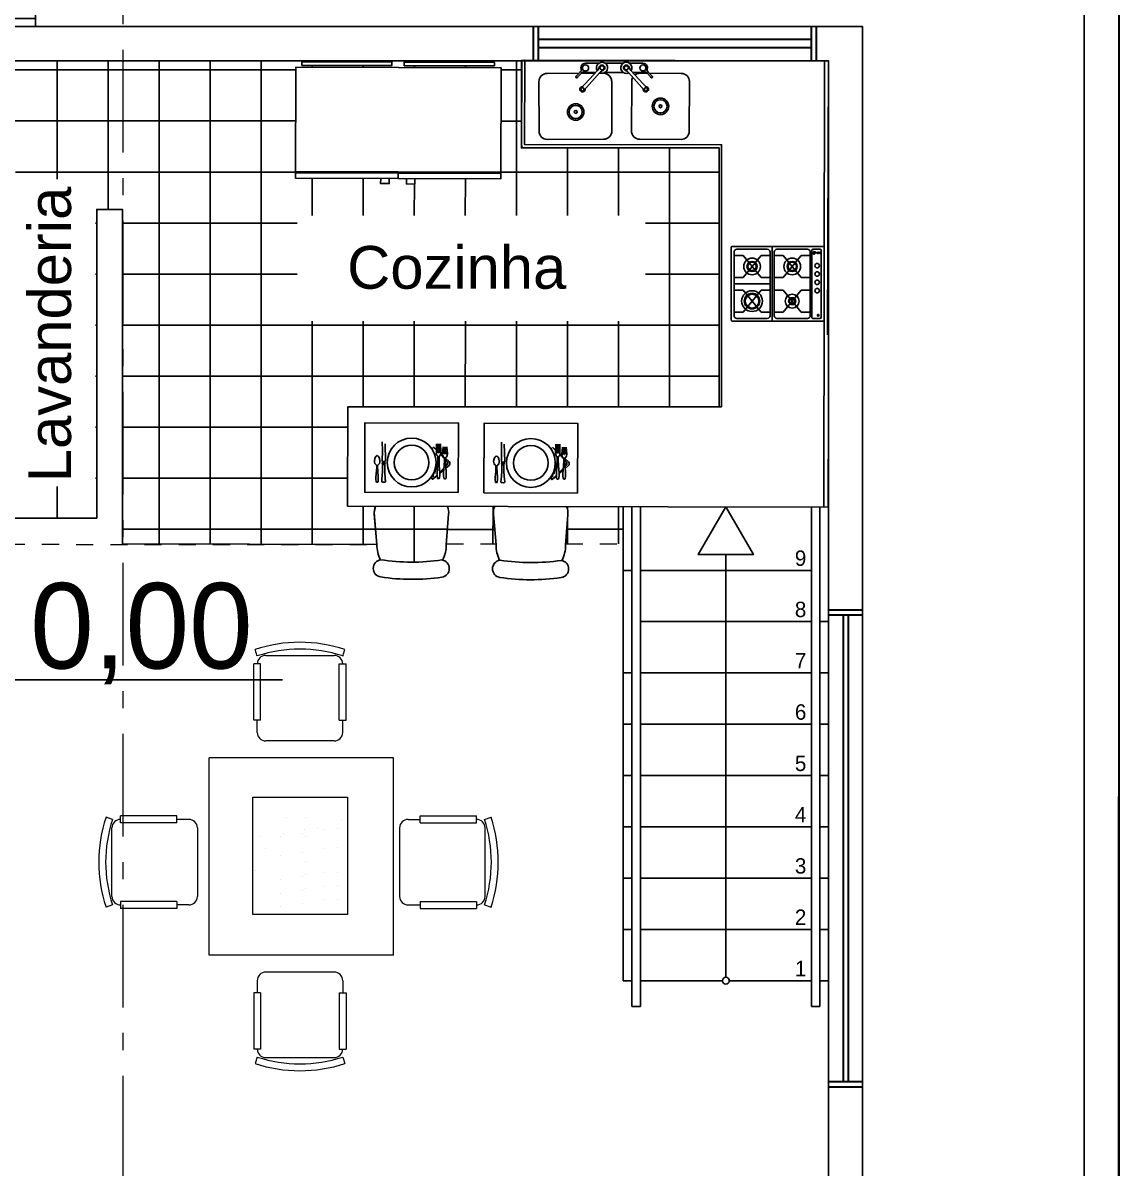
# Model space of a CAD drawing. Header units: millimetres. Extents: x 578 to 638.3, y 269.6 to 296.6.
# Drawn here: x 593.63 to 600.04, y 285.3 to 292 of the extents above; entities that cross this region are included whole.
import ezdxf

# ---------------------------------------------------------------- set-up
doc = ezdxf.new("R2010")
doc.units = ezdxf.units.MM
doc.linetypes.add('ACAD_ISO10W100', pattern=[18.5, 12, -3, 0.5, -3])
doc.linetypes.add('Masc$0$T05', pattern=[3, 2, -1])
for name, color, linetype, lineweight in [('Corte', 7, 'ACAD_ISO10W100', 15), ('Janelas', 10, 'Continuous', 30), ('MÓVEIS', 7, 'Continuous', 13)]:
    doc.layers.add(name, color=color, linetype=linetype, lineweight=lineweight)
doc.layers.add('Cotas', color=2, linetype='Continuous')
doc.layers.add('k_lavelli', color=175, linetype='Continuous')
doc.styles.add('HELVECONDENSE', font='arial.ttf')
pattern_1 = [(0, (-330378.56463, -7393310.4047), (0, 0.29845), []), (90, (-330378.56463, -7393310.4047), (-0.29845, 2e-17), [])]

# ---------------------------------------------------------------- blocks, each defined once
blk = doc.blocks.new('cooktop')
at = {"lineweight": -2}
for p, q in [((330975.7197, 7393601.3218), (330975.7197, 7393600.7905)), ((330976.1515, 7393601.3275), (330975.7254, 7393601.3275)), ((330975.7724, 7393601.2586), (330975.7724, 7393601.3113)), ((330975.902, 7393601.2586), (330975.902, 7393601.3113)), ((330975.9384, 7393601.1007), (330975.9384, 7393601.3113)), ((330975.9749, 7393601.2586), (330975.9749, 7393601.3113)), ((330976.1045, 7393601.2586), (330976.1045, 7393601.3113)), ((330976.1571, 7393600.7905), (330976.1571, 7393601.3218)), ((330975.902, 7393601.1533), (330975.7724, 7393601.2586)), ((330975.902, 7393601.2586), (330975.7724, 7393601.1533)), ((330976.1045, 7393601.2586), (330975.9749, 7393601.1533)), ((330976.1045, 7393601.1533), (330975.9749, 7393601.2586)), ((330975.7724, 7393601.1533), (330975.7724, 7393601.1007)), ((330975.902, 7393601.1533), (330975.902, 7393601.1007)), ((330975.9749, 7393601.1533), (330975.9749, 7393601.1007)), ((330976.1045, 7393601.1533), (330976.1045, 7393601.1007)), ((330976.1571, 7393601.0885), (330975.7197, 7393601.0885)), ((330975.7724, 7393601.0237), (330975.7724, 7393601.0764)), ((330975.902, 7393601.0237), (330975.902, 7393601.0764)), ((330975.9749, 7393601.0237), (330975.9749, 7393601.0764)), ((330976.1045, 7393601.0237), (330976.1045, 7393601.0764)), ((330975.902, 7393601.0237), (330975.7724, 7393600.9184)), ((330975.902, 7393600.9184), (330975.7724, 7393601.0237)), ((330976.1045, 7393600.9184), (330975.9749, 7393601.0237)), ((330976.1045, 7393601.0237), (330975.9749, 7393600.9184)), ((330975.7724, 7393600.9184), (330975.7724, 7393600.8658)), ((330975.902, 7393600.9184), (330975.902, 7393600.8658)), ((330975.9749, 7393600.9184), (330975.9749, 7393600.8658)), ((330976.1045, 7393600.9184), (330976.1045, 7393600.8658)), ((330975.7359, 7393600.8485), (330975.7359, 7393600.8091)), ((330975.744, 7393600.8566), (330976.1328, 7393600.8566)), ((330976.1103, 7393600.8491), (330976.1291, 7393600.8434)), ((330976.1103, 7393600.8462), (330976.1291, 7393600.8404)), ((330976.1103, 7393600.8424), (330976.1291, 7393600.8366)), ((330976.1136, 7393600.8276), (330976.1247, 7393600.8227)), ((330976.1198, 7393600.8512), (330976.1198, 7393600.8046)), ((330976.1409, 7393600.8091), (330976.1409, 7393600.8485)), ((330975.7254, 7393600.7848), (330976.1515, 7393600.7848)), ((330975.744, 7393600.801), (330976.1328, 7393600.801)), ((330976.1136, 7393600.8243), (330976.1247, 7393600.8194)), ((330976.1136, 7393600.8204), (330976.1247, 7393600.8155)), ((330976.1136, 7393600.8161), (330976.1247, 7393600.8112)), ((330976.1136, 7393600.8115), (330976.1247, 7393600.8066))]:
    blk.add_line(p, q, dxfattribs=at)
for points in [[(330976.1247, 7393601.3113, -0.414214), (330976.1409, 7393601.2951), (330976.1409, 7393601.1169, -0.414214), (330976.1247, 7393601.1007), (330975.7521, 7393601.1007, -0.414214), (330975.7359, 7393601.1169), (330975.7359, 7393601.2951, -0.414214), (330975.7521, 7393601.3113)], [(330976.1247, 7393601.0764, -0.414214), (330976.1409, 7393601.0602), (330976.1409, 7393600.882, -0.414214), (330976.1247, 7393600.8658), (330975.7521, 7393600.8658, -0.414214), (330975.7359, 7393600.882), (330975.7359, 7393601.0602, -0.414214), (330975.7521, 7393601.0764)]]:
    blk.add_lwpolyline(points, format="xyb", close=True, dxfattribs=at)
for centre, radius in [((330975.8375, 7393601.206), 0.0608), ((330975.8375, 7393601.206), 0.0454), ((330975.8375, 7393601.206), 0.0405), ((330976.04, 7393601.206), 0.0486), ((330976.04, 7393601.206), 0.0297), ((330976.04, 7393601.206), 0.0243), ((330975.8372, 7393600.9711), 0.0405), ((330975.8372, 7393600.9711), 0.0208), ((330975.8372, 7393600.9711), 0.0162), ((330976.04, 7393600.9711), 0.0486), ((330976.04, 7393600.9711), 0.0297), ((330976.04, 7393600.9711), 0.0243), ((330975.8986, 7393600.8252), 0.013), ((330975.9472, 7393600.8252), 0.013), ((330975.9958, 7393600.8252), 0.013), ((330976.0444, 7393600.8252), 0.013), ((330975.7546, 7393600.819), 0.00491)]:
    blk.add_circle(centre, radius, dxfattribs=at)
for centre, radius, start, end in [((330975.7254, 7393601.3218), 0.00567, 90, 180), ((330976.1515, 7393601.3218), 0.00567, 0, 90), ((330975.744, 7393600.8485), 0.0081, 90, 180), ((330976.1328, 7393600.8485), 0.0081, 0, 90), ((330975.7254, 7393600.7905), 0.00567, 180, 270), ((330975.744, 7393600.8091), 0.0081, 180, 270), ((330976.1328, 7393600.8091), 0.0081, 270, 0), ((330976.1515, 7393600.7905), 0.00567, 270, 0)]:
    blk.add_arc(centre, radius, start, end, dxfattribs=at)

msp = doc.modelspace()

# ---------------------------------------------------------------- hatches: boundary and pattern name
h = msp.add_hatch()
h.set_pattern_fill('_USER', color=256, scale=0.094, pattern_type=0)
h.set_pattern_definition([(0, (-330378.56463, -7393310.40471), (0, 0.094), [])])
h.paths.add_polyline_path([(593.7047, 294.7781), (589.5403, 294.7781), (589.5419, 291.9781), (590.3411, 291.9781), (592.6624, 291.9781), (593.7047, 291.9781)])
edge = h.paths.add_edge_path(flags=16)
edge.add_line((592.0386, 293.0164), (592.0144, 293.0124))
edge.add_line((592.0144, 293.0124), (592.0144, 293.2027))
edge.add_line((592.0144, 293.2027), (591.9902, 293.2027))
edge.add_line((591.9902, 293.2027), (591.9902, 293.0507))
edge.add_arc((591.9403, 293.0507), 0.0499, 279.40693, 360, ccw=False)
edge.add_line((591.9485, 293.0015), (591.6448, 292.9685))
edge.add_line((591.6448, 292.9685), (591.6448, 292.6982))
edge.add_line((591.6448, 292.6982), (591.3787, 292.6982))
edge.add_line((591.3787, 292.6982), (591.3445, 292.3939))
edge.add_arc((591.2948, 292.3993), 0.0499, 270, 353.80541, ccw=False)
edge.add_line((591.2948, 292.3494), (591.296, 292.3492))
edge.add_line((591.296, 292.3492), (591.144, 292.3492))
edge.add_line((591.144, 292.3492), (591.144, 292.325))
edge.add_line((591.144, 292.325), (591.3331, 292.325))
edge.add_line((591.3331, 292.325), (591.3291, 292.3008))
edge.add_line((591.3291, 292.3008), (590.9093, 292.3008))
edge.add_line((590.9093, 292.3008), (590.9053, 292.325))
edge.add_line((590.9053, 292.325), (591.0956, 292.325))
edge.add_line((591.0956, 292.325), (591.0956, 292.3492))
edge.add_line((591.0956, 292.3492), (590.9437, 292.3492))
edge.add_arc((590.9437, 292.3991), 0.0499, 189.40695, 270, ccw=False)
edge.add_line((590.8944, 292.3909), (590.861, 292.6982))
edge.add_line((590.861, 292.6982), (590.5948, 292.6982))
edge.add_line((590.5948, 292.6982), (590.5948, 292.9677))
edge.add_line((590.5948, 292.9677), (590.2894, 293.0009))
edge.add_arc((590.292, 293.0507), 0.0499, 180, 267.01775, ccw=False)
edge.add_line((590.2421, 293.0507), (590.2421, 293.2027))
edge.add_line((590.2421, 293.2027), (590.2179, 293.2027))
edge.add_line((590.2179, 293.2027), (590.2179, 293.0124))
edge.add_line((590.2179, 293.0124), (590.1937, 293.0164))
edge.add_line((590.1937, 293.0164), (590.1937, 293.4362))
edge.add_line((590.1937, 293.4362), (590.2179, 293.4402))
edge.add_line((590.2179, 293.4402), (590.2179, 293.2511))
edge.add_line((590.2179, 293.2511), (590.2421, 293.2511))
edge.add_line((590.2421, 293.2511), (590.2423, 293.4019))
edge.add_arc((590.2922, 293.4019), 0.0499, 96.19459, 180, ccw=False)
edge.add_line((590.2868, 293.4516), (590.2838, 293.4524))
edge.add_line((590.2838, 293.4524), (590.5948, 293.4861))
edge.add_line((590.5948, 293.4861), (590.5948, 293.7482))
edge.add_line((590.5948, 293.7482), (590.861, 293.7482))
edge.add_line((590.861, 293.7482), (590.8938, 294.05))
edge.add_arc((590.9437, 294.0474), 0.0499, 90, 177.01777, ccw=False)
edge.add_line((590.9437, 294.0973), (591.0956, 294.0973))
edge.add_line((591.0956, 294.0973), (591.0956, 294.1215))
edge.add_line((591.0956, 294.1215), (590.9053, 294.1215))
edge.add_line((590.9053, 294.1215), (590.9093, 294.1457))
edge.add_line((590.9093, 294.1457), (591.3291, 294.1457))
edge.add_line((591.3291, 294.1457), (591.3331, 294.1215))
edge.add_line((591.3331, 294.1215), (591.144, 294.1215))
edge.add_line((591.144, 294.1215), (591.144, 294.0973))
edge.add_line((591.144, 294.0973), (591.2948, 294.0971))
edge.add_arc((591.2948, 294.0472), 0.0499, 6.19459, 90, ccw=False)
edge.add_line((591.3445, 294.0526), (591.3453, 294.0556))
edge.add_line((591.3453, 294.0556), (591.3787, 293.7482))
edge.add_line((591.3787, 293.7482), (591.6448, 293.7482))
edge.add_line((591.6448, 293.7482), (591.6448, 293.4853))
edge.add_line((591.6448, 293.4853), (591.9455, 293.4516))
edge.add_arc((591.9401, 293.4019), 0.0499, 0, 83.80541, ccw=False)
edge.add_line((591.99, 293.4019), (591.9902, 293.4031))
edge.add_line((591.9902, 293.4031), (591.9902, 293.2511))
edge.add_line((591.9902, 293.2511), (592.0144, 293.2511))
edge.add_line((592.0144, 293.2511), (592.0144, 293.4402))
edge.add_line((592.0144, 293.4402), (592.0386, 293.4362))
edge.add_line((592.0386, 293.4362), (592.0386, 293.0164))
h = msp.add_hatch()
h.set_pattern_fill('NET', color=256, scale=0.094)
h.set_pattern_definition(pattern_1)
edge = h.paths.add_edge_path()
edge.add_line((595.5314, 289.7555), (597.7024, 289.7555))
edge.add_line((597.7024, 289.7555), (597.7024, 291.2688))
edge.add_line((597.7024, 291.2688), (596.5635, 291.2704))
edge.add_arc((596.5598, 291.2834), 0.0135, 179.80501, 285.85922, ccw=False)
edge.add_line((596.5463, 291.2834), (596.548, 291.7781))
edge.add_line((596.548, 291.7781), (592.8624, 291.7781))
edge.add_line((592.8624, 291.7781), (592.8624, 291.684))
edge.add_arc((592.8624, 290.9334), 0.7506, 2.33828, 90, ccw=False)
edge.add_line((593.6124, 290.964), (593.6124, 290.934))
edge.add_line((593.6124, 290.934), (592.8624, 290.934))
edge.add_line((592.8624, 290.934), (592.8624, 290.909))
edge.add_line((592.8624, 290.909), (592.8624, 290.8399))
edge.add_line((592.8624, 290.8399), (592.8624, 289.1037))
edge.add_line((592.8624, 289.1037), (594.0624, 289.1037))
edge.add_line((594.0624, 289.1037), (594.0624, 290.909))
edge.add_line((594.0624, 290.909), (594.2124, 290.909))
edge.add_line((594.2124, 290.909), (594.2124, 289.1037))
edge.add_line((594.2124, 289.1037), (594.2124, 288.9502))
edge.add_line((594.2124, 288.9502), (595.7007, 288.949))
edge.add_line((595.7007, 288.949), (595.7007, 288.9497))
edge.add_arc((595.9038, 288.949), 0.2032, 179.80835, 205.85234)
edge.add_arc((595.9061, 290.0654), 1.2192, 261.26535, 278.49816)
edge.add_arc((595.9038, 288.949), 0.2032, 333.91117, 361.34194)
edge.add_line((596.107, 288.9537), (596.1074, 288.9537))
edge.add_line((596.1074, 288.9537), (596.1207, 289.1291))
edge.add_arc((596.0193, 289.1353), 0.1016, 356.52266, 380.9926)
edge.add_line((596.1142, 289.1717), (595.5294, 289.1727))
edge.add_line((595.5294, 289.1727), (595.5314, 289.7555))
h.paths.add_polyline_path([(595.2254, 291.0916), (595.2276, 291.7416), (595.8276, 291.7396), (596.4276, 291.7376), (596.4254, 291.0876), (595.9233, 291.0892), (595.9232, 291.0577), (595.8732, 291.0579), (595.8733, 291.0894), (595.8254, 291.0896), (595.773, 291.0898), (595.7729, 291.0598), (595.7229, 291.0599), (595.723, 291.0899)], flags=16)
h.paths.add_polyline_path([(593.4962, 289.1313), (592.8962, 289.1313), (592.8962, 289.7313), (593.4962, 289.7313)], flags=16)
edge = h.paths.add_edge_path(flags=0)
edge.add_arc((593.419, 289.4611), 0.015, 0, 360)
edge = h.paths.add_edge_path(flags=0)
edge.add_arc((593.419, 289.4084), 0.015, 0, 360)
edge = h.paths.add_edge_path(flags=0)
edge.add_arc((593.419, 289.3489), 0.015, 0, 360)
edge = h.paths.add_edge_path(flags=0)
edge.add_arc((593.4157, 289.2288), 0.035, 0, 360)
edge = h.paths.add_edge_path(flags=0)
edge.add_arc((593.4157, 289.2288), 0.0191, 0, 360)
h.paths.add_polyline_path([(593.3262, 289.1613), (592.9262, 289.1613), (592.9262, 289.7013), (593.3262, 289.7013)], flags=0)
edge = h.paths.add_edge_path(flags=16)
edge.add_line((593.2771, 289.8041), (592.8821, 289.8041))
edge.add_arc((592.8821, 289.8141), 0.01, 180, 270, ccw=False)
edge.add_line((592.8721, 289.8141), (592.8721, 290.3241))
edge.add_arc((592.8821, 290.3241), 0.01, 90, 180, ccw=False)
edge.add_line((592.8821, 290.3341), (593.2771, 290.3341))
edge.add_arc((593.2771, 290.2841), 0.05, 0, 90, ccw=False)
edge.add_line((593.3271, 290.2841), (593.3271, 289.8541))
edge.add_arc((593.2771, 289.8541), 0.05, 270, 360, ccw=False)
edge = h.paths.add_edge_path(flags=0)
edge.add_line((593.256, 289.8392), (593.1002, 289.8452))
edge.add_arc((593.1012, 289.8702), 0.025, 267.7757, 350.82574)
edge.add_arc((591.8698, 290.0691), 1.2724, 350.82574, 369.17426)
edge.add_arc((593.1012, 290.2679), 0.025, 9.17426, 92.2243)
edge.add_line((593.1002, 290.2929), (593.256, 290.299))
edge.add_arc((593.2571, 290.269), 0.03, 0, 92.2243, ccw=False)
edge.add_line((593.2871, 290.269), (593.2871, 290.2289))
edge.add_line((593.2871, 290.2289), (593.2871, 290.0691))
edge.add_line((593.2871, 290.0691), (593.2871, 289.8691))
edge.add_arc((593.2571, 289.8691), 0.03, 267.7757, 360, ccw=False)
h.paths.add_polyline_path([(593.3825, 290.3721), (592.8825, 290.3721), (592.8825, 290.8721), (593.3825, 290.8721)], flags=16)
h.paths.add_polyline_path([(593.3625, 290.3921), (592.9925, 290.3921), (592.9925, 290.8521), (593.3625, 290.8521)], flags=0)
edge = h.paths.add_edge_path(flags=0)
edge.add_arc((593.0021, 290.0691), 0.05, 0, 360)
h.paths.add_polyline_path([(592.9737, 289.4863), (592.9737, 289.3763), (592.9437, 289.3763), (592.9437, 289.4863)], flags=0)
edge = h.paths.add_edge_path(flags=0)
edge.add_arc((593.0021, 290.0691), 0.025, 0, 360)
h.paths.add_polyline_path([(595.2611, 291.7518), (595.2612, 291.7729), (595.7883, 291.7711), (595.7882, 291.7501)], flags=16)
h.paths.add_polyline_path([(595.8611, 291.7498), (595.8612, 291.7709), (596.3883, 291.7691), (596.3882, 291.7481)], flags=16)
edge = h.paths.add_edge_path(flags=0)
edge.add_arc((592.9334, 290.8026), 0.0235, 0, 360)
h.paths.add_polyline_path([(595.2355, 290.255), (597.2721, 290.255), (597.2721, 290.8733), (595.2355, 290.8733)], flags=16)
h.paths.add_polyline_path([(594.0546, 289.2879), (594.0546, 291.0856), (593.4364, 291.0856), (593.4364, 289.2879)], flags=16)
h = msp.add_hatch()
h.set_pattern_fill('NET', color=256, scale=0.094)
h.set_pattern_definition([(0, (-330383.77483, -7393310.4061), (0, 0.29845), []), (90, (-330383.77483, -7393310.4061), (-0.29845, 2e-17), [])])
h.paths.add_polyline_path([(596.3829, 289.1238), (596.3836, 289.1465), (596.3892, 289.1698), (596.1145, 289.1706), (596.12, 289.1474), (596.1205, 289.1247), (596.1074, 288.9523), (596.3975, 288.9523)])
h = msp.add_hatch()
h.set_pattern_fill('NET', color=256, scale=0.094)
h.set_pattern_definition(pattern_1)
h.paths.add_polyline_path([(597.1419, 289.1699), (596.812, 289.1705), (596.8126, 289.1665, -0.107257), (596.8179, 289.1238), (596.805, 288.9537), (597.1419, 288.9537)])

# ---------------------------------------------------------------- linework, layer by layer
for p, q in [((600.0419, 279.9781), (600.0419, 294.9781)), ((593.7047, 291.9781), (593.7047, 294.7781)), ((598.5419, 291.9781), (592.6624, 291.9781)), ((598.5419, 284.9781), (598.5419, 291.9781)), ((598.3419, 291.7781), (592.8624, 291.7781)), ((596.5654, 291.7781), (598.3191, 291.7783)), ((598.3419, 285.1781), (598.3419, 291.7781)), ((594.0624, 289.1037), (594.0624, 290.909)), ((594.2124, 290.909), (594.0624, 290.909)), ((594.2124, 290.909), (594.2124, 289.1037)), ((598.3419, 289.4496), (598.3419, 290.5982)), ((595.5314, 289.7555), (597.717, 289.7555)), ((597.1419, 286.3982), (597.1419, 289.1699)), ((597.1919, 286.2482), (597.1919, 289.1699)), ((597.2419, 286.2482), (597.2419, 289.1698)), ((598.2419, 286.2482), (598.2419, 289.168)), ((598.2919, 286.2482), (598.2919, 289.168)), ((598.3419, 286.3982), (598.3419, 289.1679)), ((598.3419, 289.1679), (598.3419, 288.5679)), ((594.0624, 289.1037), (592.8624, 289.1037)), ((594.2124, 289.1037), (594.2124, 288.9537)), ((595.6855, 289.1276), (595.7007, 288.9497)), ((596.1205, 289.1261), (596.107, 288.9483)), ((596.3829, 289.1252), (596.3981, 288.9473)), ((596.8179, 289.1238), (596.8044, 288.946)), ((598.3414, 288.9537), (598.3419, 288.9537)), ((597.7419, 286.4183), (597.7419, 288.8902)), ((597.1919, 288.7982), (597.1419, 288.7982)), ((598.2419, 288.7982), (597.2419, 288.7982)), ((598.5419, 288.5379), (598.5419, 285.8081)), ((598.2419, 288.4982), (597.2419, 288.4982)), ((598.3419, 288.4982), (598.2919, 288.4982)), ((597.1919, 288.1982), (597.1419, 288.1982)), ((598.2419, 288.1982), (597.2419, 288.1982)), ((598.3419, 288.1982), (598.2919, 288.1982)), ((592.6623, 288.1589), (595.1489, 288.1575)), ((597.1919, 287.8982), (597.1419, 287.8982)), ((598.2419, 287.8982), (597.2419, 287.8982)), ((598.3419, 287.8982), (598.2919, 287.8982)), ((597.1919, 287.5982), (597.1419, 287.5982)), ((598.2419, 287.5982), (597.2419, 287.5982)), ((598.3419, 287.5982), (598.2919, 287.5982)), ((597.1919, 287.2982), (597.1419, 287.2982)), ((598.2419, 287.2982), (597.2419, 287.2982)), ((598.3419, 287.2982), (598.2919, 287.2982)), ((597.1919, 286.9982), (597.1419, 286.9982)), ((598.2419, 286.9982), (597.2419, 286.9982)), ((598.3419, 286.9982), (598.2919, 286.9982)), ((597.1919, 286.6982), (597.1419, 286.6982)), ((598.2419, 286.6982), (597.2419, 286.6982)), ((598.3419, 286.6982), (598.2919, 286.6982)), ((597.1919, 286.3982), (597.1419, 286.3982)), ((597.7217, 286.3982), (597.2419, 286.3982)), ((598.2419, 286.3982), (597.762, 286.3982)), ((598.3419, 286.3982), (598.2919, 286.3982)), ((597.2419, 286.2482), (597.1919, 286.2482)), ((598.2919, 286.2482), (598.2419, 286.2482)), ((598.3419, 285.1781), (598.3419, 285.7781))]:
    msp.add_line(p, q)
at = {"color": 0}
for p, q in [((595.2255, 291.1316), (595.8255, 291.1296)), ((595.2255, 291.1233), (595.8255, 291.1213)), ((595.8255, 291.1296), (596.4255, 291.1276)), ((595.8255, 291.1213), (596.4255, 291.1193))]:
    msp.add_line(p, q, dxfattribs=at)
at = {"color": 0, "linetype": 'ByBlock'}
for p, q in [((595.7328, 289.4992), (595.7314, 289.55)), ((595.7488, 289.5388), (595.7516, 289.4388)), ((596.0487, 289.4886), (596.0504, 289.5378)), ((596.052, 289.5378), (596.0534, 289.4886)), ((596.055, 289.4886), (596.0568, 289.5378)), ((596.0584, 289.5378), (596.0598, 289.487)), ((596.0647, 289.5377), (596.063, 289.4869)), ((596.0677, 289.4885), (596.0663, 289.5377)), ((596.0711, 289.5377), (596.0693, 289.4885)), ((596.0741, 289.4885), (596.0727, 289.5377)), ((596.4302, 289.4968), (596.4288, 289.5476)), ((595.7326, 289.4388), (595.7328, 289.4992)), ((596.0233, 289.5073), (596.0234, 289.5172)), ((596.0313, 289.5204), (596.0492, 289.5039)), ((596.0329, 289.5172), (596.0491, 289.5003)), ((596.04, 289.4725), (596.0407, 289.4823)), ((596.0502, 289.4759), (596.0487, 289.4886)), ((596.0518, 289.4711), (596.0502, 289.4759)), ((596.0565, 289.4663), (596.0518, 289.4711)), ((596.0531, 289.5003), (596.0554, 289.4982)), ((596.0532, 289.4959), (596.0552, 289.4939)), ((596.0534, 289.4886), (596.055, 289.4886)), ((596.0596, 289.4943), (596.0631, 289.4911)), ((596.0597, 289.4891), (596.0624, 289.4864)), ((596.0598, 289.487), (596.0614, 289.4854)), ((596.063, 289.4869), (596.0614, 289.4854)), ((596.0661, 289.4663), (596.0708, 289.471)), ((596.0693, 289.4885), (596.0677, 289.4885)), ((596.0708, 289.471), (596.0724, 289.4758)), ((596.0724, 289.4758), (596.0741, 289.4885)), ((596.0725, 289.4758), (596.0962, 289.451)), ((596.0732, 289.4817), (596.0865, 289.4695)), ((596.0852, 289.4805), (596.0885, 289.5202)), ((596.0867, 289.4678), (596.0852, 289.4805)), ((596.0901, 289.5202), (596.0915, 289.4805)), ((596.0915, 289.4805), (596.0931, 289.4805)), ((596.0931, 289.4805), (596.0948, 289.5202)), ((596.0964, 289.5202), (596.0979, 289.4789)), ((596.0979, 289.4789), (596.0994, 289.4773)), ((596.101, 289.4789), (596.0994, 289.4773)), ((596.1028, 289.5201), (596.101, 289.4789)), ((596.1058, 289.4804), (596.1043, 289.5201)), ((596.1074, 289.4804), (596.1058, 289.4804)), ((596.1091, 289.5201), (596.1074, 289.4804)), ((596.1137, 289.4804), (596.1107, 289.5201)), ((596.1121, 289.4677), (596.1137, 289.4804)), ((596.43, 289.4365), (596.4302, 289.4968)), ((596.4462, 289.5365), (596.4491, 289.4364)), ((596.7208, 289.505), (596.7208, 289.5149)), ((596.7288, 289.5181), (596.7467, 289.5015)), ((596.7303, 289.5149), (596.7465, 289.4979)), ((596.7374, 289.4702), (596.7382, 289.4799)), ((596.7461, 289.4862), (596.7479, 289.5354)), ((596.7477, 289.4735), (596.7461, 289.4862)), ((596.7492, 289.4688), (596.7477, 289.4735)), ((596.7494, 289.5354), (596.7509, 289.4862)), ((596.7505, 289.498), (596.7528, 289.4959)), ((596.7507, 289.4936), (596.7526, 289.4915)), ((596.7509, 289.4862), (596.7525, 289.4862)), ((596.7525, 289.4862), (596.7542, 289.5354)), ((596.7558, 289.5354), (596.7572, 289.4846)), ((596.757, 289.492), (596.7605, 289.4887)), ((596.7572, 289.4868), (596.7598, 289.484)), ((596.7572, 289.4846), (596.7588, 289.483)), ((596.7604, 289.4846), (596.7588, 289.483)), ((596.7621, 289.5354), (596.7604, 289.4846)), ((596.7652, 289.4862), (596.7637, 289.5354)), ((596.7667, 289.4862), (596.7652, 289.4862)), ((596.7685, 289.5354), (596.7667, 289.4862)), ((596.7683, 289.4687), (596.7699, 289.4735)), ((596.7699, 289.4735), (596.7715, 289.4862)), ((596.7699, 289.4735), (596.7936, 289.4487)), ((596.7715, 289.4862), (596.7701, 289.5354)), ((596.7706, 289.4794), (596.7839, 289.4671)), ((596.7826, 289.4782), (596.7859, 289.5179)), ((596.7841, 289.4655), (596.7826, 289.4782)), ((596.7875, 289.5179), (596.7889, 289.4782)), ((596.7889, 289.4782), (596.7905, 289.4782)), ((596.7905, 289.4782), (596.7923, 289.5178)), ((596.7938, 289.5178), (596.7953, 289.4766)), ((596.7953, 289.4766), (596.7969, 289.475)), ((596.7985, 289.4765), (596.7969, 289.475)), ((596.8002, 289.5178), (596.7985, 289.4765)), ((596.8032, 289.4781), (596.8018, 289.5178)), ((596.8048, 289.4781), (596.8032, 289.4781)), ((596.8065, 289.5178), (596.8048, 289.4781)), ((596.8112, 289.4781), (596.8081, 289.5178)), ((596.8095, 289.4654), (596.8112, 289.4781)), ((595.6862, 289.4395), (595.6888, 289.4533)), ((595.6867, 289.4309), (595.6862, 289.4395)), ((595.6891, 289.4238), (595.6867, 289.4309)), ((595.6888, 289.4533), (595.6926, 289.4626)), ((595.6927, 289.4185), (595.6891, 289.4238)), ((595.6926, 289.4626), (595.6969, 289.4668)), ((595.6968, 289.4155), (595.6927, 289.4185)), ((595.6982, 289.4141), (595.6968, 289.4155)), ((595.6969, 289.4668), (595.7025, 289.4691)), ((595.6996, 289.41), (595.6982, 289.4141)), ((595.6996, 289.4021), (595.6996, 289.41)), ((595.7082, 289.4667), (595.7025, 289.4691)), ((595.705, 289.402), (595.7051, 289.4099)), ((595.7051, 289.4099), (595.7065, 289.4141)), ((595.7065, 289.4141), (595.7079, 289.4155)), ((595.7079, 289.4155), (595.712, 289.4184)), ((595.7124, 289.4625), (595.7082, 289.4667)), ((595.712, 289.4184), (595.7157, 289.4237)), ((595.7162, 289.4532), (595.7124, 289.4625)), ((595.7157, 289.4237), (595.7181, 289.4308)), ((595.7187, 289.4394), (595.7162, 289.4532)), ((595.7181, 289.4308), (595.7187, 289.4394)), ((595.7325, 289.4245), (595.7341, 289.4277)), ((595.7325, 289.4245), (595.7484, 289.4245)), ((595.7341, 289.4182), (595.7325, 289.4245)), ((595.7342, 289.4341), (595.7326, 289.4388)), ((595.734, 289.3785), (595.7341, 289.4182)), ((595.7341, 289.4277), (595.7342, 289.4341)), ((595.7468, 289.4181), (595.7341, 289.4182)), ((595.7342, 289.4341), (595.7469, 289.434)), ((595.7467, 289.3785), (595.7468, 289.4181)), ((595.7468, 289.4277), (595.7469, 289.434)), ((595.7484, 289.4245), (595.7468, 289.4277)), ((595.7468, 289.4181), (595.7484, 289.4245)), ((595.7516, 289.4388), (595.7469, 289.434)), ((596.0387, 289.3648), (596.0564, 289.43)), ((596.053, 289.3695), (596.0564, 289.4123)), ((596.0564, 289.4123), (596.0581, 289.4504)), ((596.0581, 289.4616), (596.0565, 289.4663)), ((596.0581, 289.4504), (596.0581, 289.4616)), ((596.0644, 289.4504), (596.0645, 289.4615)), ((596.0659, 289.4123), (596.0644, 289.4504)), ((596.0645, 289.4615), (596.0661, 289.4663)), ((596.0689, 289.3694), (596.0659, 289.4123)), ((596.0899, 289.463), (596.0867, 289.4678)), ((596.0946, 289.4583), (596.0899, 289.463)), ((596.0911, 289.3678), (596.0944, 289.409)), ((596.0944, 289.409), (596.0961, 289.4424)), ((596.0962, 289.4535), (596.0946, 289.4583)), ((596.0961, 289.4424), (596.0962, 289.4535)), ((596.1025, 289.4535), (596.1041, 289.4582)), ((596.1025, 289.4424), (596.1025, 289.4535)), ((596.1025, 289.4444), (596.1136, 289.4328)), ((596.104, 289.409), (596.1025, 289.4424)), ((596.1028, 289.4544), (596.1263, 289.4328)), ((596.107, 289.3677), (596.104, 289.409)), ((596.1041, 289.4582), (596.1089, 289.463)), ((596.1135, 289.4169), (596.1041, 289.4075)), ((596.123, 289.4121), (596.1049, 289.3966)), ((596.1089, 289.463), (596.1121, 289.4677)), ((596.1151, 289.4264), (596.1135, 289.4169)), ((596.1136, 289.4328), (596.1151, 289.4264)), ((596.1278, 289.4185), (596.123, 289.4121)), ((596.1263, 289.4328), (596.1279, 289.4296)), ((596.1279, 289.4296), (596.1278, 289.4185)), ((596.3836, 289.4371), (596.3862, 289.4509)), ((596.3842, 289.4285), (596.3836, 289.4371)), ((596.3865, 289.4215), (596.3842, 289.4285)), ((596.3862, 289.4509), (596.39, 289.4602)), ((596.3901, 289.4161), (596.3865, 289.4215)), ((596.39, 289.4602), (596.3943, 289.4644)), ((596.3942, 289.4132), (596.3901, 289.4161)), ((596.3956, 289.4118), (596.3942, 289.4132)), ((596.3943, 289.4644), (596.4, 289.4668)), ((596.397, 289.4076), (596.3956, 289.4118)), ((596.397, 289.3997), (596.397, 289.4076)), ((596.4056, 289.4644), (596.4, 289.4668)), ((596.4025, 289.4076), (596.4039, 289.4117)), ((596.4025, 289.3997), (596.4025, 289.4076)), ((596.4039, 289.4117), (596.4053, 289.4131)), ((596.4053, 289.4131), (596.4095, 289.4161)), ((596.4099, 289.4602), (596.4056, 289.4644)), ((596.4095, 289.4161), (596.4131, 289.4214)), ((596.4136, 289.4508), (596.4099, 289.4602)), ((596.4131, 289.4214), (596.4155, 289.4284)), ((596.4161, 289.437), (596.4136, 289.4508)), ((596.4155, 289.4284), (596.4161, 289.437)), ((596.4316, 289.4317), (596.43, 289.4365)), ((596.43, 289.4222), (596.4316, 289.4254)), ((596.43, 289.4222), (596.4459, 289.4222)), ((596.4315, 289.4159), (596.43, 289.4222)), ((596.4314, 289.3762), (596.4315, 289.4159)), ((596.4442, 289.4158), (596.4315, 289.4159)), ((596.4316, 289.4317), (596.4443, 289.4317)), ((596.4316, 289.4254), (596.4316, 289.4317)), ((596.4441, 289.3761), (596.4442, 289.4158)), ((596.4442, 289.4158), (596.4459, 289.4222)), ((596.4491, 289.4364), (596.4443, 289.4317)), ((596.4443, 289.4253), (596.4443, 289.4317)), ((596.4459, 289.4222), (596.4443, 289.4253)), ((596.7362, 289.3624), (596.7538, 289.4277)), ((596.754, 289.464), (596.7492, 289.4688)), ((596.7505, 289.3672), (596.7538, 289.41)), ((596.7538, 289.41), (596.7555, 289.4481)), ((596.7555, 289.4592), (596.754, 289.464)), ((596.7555, 289.4481), (596.7555, 289.4592)), ((596.7619, 289.4592), (596.7635, 289.464)), ((596.7619, 289.4481), (596.7619, 289.4592)), ((596.7633, 289.41), (596.7619, 289.4481)), ((596.7663, 289.3671), (596.7633, 289.41)), ((596.7635, 289.464), (596.7683, 289.4687)), ((596.7873, 289.4607), (596.7841, 289.4655)), ((596.792, 289.4559), (596.7873, 289.4607)), ((596.7886, 289.3654), (596.7919, 289.4067)), ((596.7919, 289.4067), (596.7936, 289.44)), ((596.7936, 289.4512), (596.792, 289.4559)), ((596.7936, 289.44), (596.7936, 289.4512)), ((596.7999, 289.44), (596.8, 289.4511)), ((596.7999, 289.442), (596.811, 289.4305)), ((596.8014, 289.4067), (596.7999, 289.44)), ((596.8, 289.4511), (596.8016, 289.4559)), ((596.8003, 289.452), (596.8237, 289.4304)), ((596.8044, 289.3654), (596.8014, 289.4067)), ((596.811, 289.4146), (596.8015, 289.4052)), ((596.8016, 289.4559), (596.8063, 289.4606)), ((596.8205, 289.4098), (596.8023, 289.3943)), ((596.8063, 289.4606), (596.8095, 289.4654)), ((596.811, 289.4305), (596.8126, 289.4241)), ((596.8126, 289.4241), (596.811, 289.4146)), ((596.8253, 289.4161), (596.8205, 289.4098)), ((596.8237, 289.4304), (596.8253, 289.4272)), ((596.8253, 289.4272), (596.8253, 289.4161)), ((595.6953, 289.33), (595.6955, 289.3434)), ((595.6955, 289.3434), (595.6983, 289.3796)), ((595.6983, 289.3796), (595.6996, 289.4021)), ((595.7062, 289.3796), (595.705, 289.402)), ((595.7088, 289.3434), (595.7062, 289.3796)), ((595.7089, 289.3299), (595.7088, 289.3434)), ((595.7306, 289.3293), (595.734, 289.3785)), ((595.7497, 289.3292), (595.7467, 289.3785)), ((596.0228, 289.3331), (596.0228, 289.3494)), ((596.0307, 289.3458), (596.0322, 289.3656)), ((596.053, 289.3568), (596.0307, 289.3346)), ((596.0533, 289.3524), (596.0307, 289.3331)), ((596.053, 289.3552), (596.053, 289.3695)), ((596.0545, 289.3393), (596.053, 289.3552)), ((596.0561, 289.3361), (596.0545, 289.3393)), ((596.0593, 289.3346), (596.0561, 289.3361)), ((596.0625, 289.3345), (596.0656, 289.3361)), ((596.0656, 289.3361), (596.0672, 289.3393)), ((596.0672, 289.3393), (596.0689, 289.3552)), ((596.0935, 289.397), (596.0687, 289.3724)), ((596.0926, 289.3861), (596.0689, 289.3658)), ((596.0689, 289.3552), (596.0689, 289.3694)), ((596.0911, 289.3519), (596.0911, 289.3678)), ((596.0926, 289.3392), (596.0911, 289.3519)), ((596.0942, 289.336), (596.0926, 289.3392)), ((596.1037, 289.336), (596.1053, 289.3392)), ((596.1053, 289.3392), (596.107, 289.3519)), ((596.107, 289.3519), (596.107, 289.3677)), ((596.3927, 289.3276), (596.3929, 289.3411)), ((596.3929, 289.3411), (596.3957, 289.3773)), ((596.3957, 289.3773), (596.397, 289.3997)), ((596.4036, 289.3772), (596.4025, 289.3997)), ((596.4062, 289.3411), (596.4036, 289.3772)), ((596.4063, 289.3276), (596.4062, 289.3411)), ((596.4281, 289.327), (596.4314, 289.3762)), ((596.4471, 289.3269), (596.4441, 289.3761)), ((596.7202, 289.3308), (596.7202, 289.347)), ((596.7504, 289.3545), (596.7281, 289.3323)), ((596.7507, 289.3501), (596.7281, 289.3307)), ((596.7282, 289.3434), (596.7296, 289.3633)), ((596.7504, 289.3529), (596.7505, 289.3672)), ((596.752, 289.337), (596.7504, 289.3529)), ((596.7535, 289.3338), (596.752, 289.337)), ((596.7631, 289.3338), (596.7647, 289.337)), ((596.7647, 289.337), (596.7663, 289.3528)), ((596.7909, 289.3947), (596.7661, 289.3701)), ((596.79, 289.3837), (596.7663, 289.3634)), ((596.7663, 289.3528), (596.7663, 289.3671)), ((596.7885, 289.3496), (596.7886, 289.3654)), ((596.7901, 289.3369), (596.7885, 289.3496)), ((596.7916, 289.3337), (596.7901, 289.3369)), ((596.8012, 289.3337), (596.8028, 289.3368)), ((596.8028, 289.3368), (596.8044, 289.3495)), ((596.8044, 289.3495), (596.8044, 289.3654)), ((595.6964, 289.3181), (595.6953, 289.33)), ((595.6978, 289.3148), (595.6964, 289.3181)), ((595.7004, 289.3135), (595.6978, 289.3148)), ((595.7036, 289.3135), (595.7004, 289.3135)), ((595.7036, 289.3135), (595.7063, 289.3148)), ((595.7063, 289.3148), (595.7076, 289.3181)), ((595.7076, 289.3181), (595.7089, 289.3299)), ((595.729, 289.323), (595.7306, 289.3293)), ((595.729, 289.3182), (595.729, 289.323)), ((595.7306, 289.315), (595.729, 289.3182)), ((595.7354, 289.3134), (595.7306, 289.315)), ((595.7449, 289.3134), (595.7354, 289.3134)), ((595.7449, 289.3134), (595.7496, 289.3149)), ((595.7496, 289.3149), (595.7512, 289.3181)), ((595.7513, 289.3229), (595.7497, 289.3292)), ((595.7512, 289.3181), (595.7513, 289.3229)), ((596.0243, 289.3315), (596.0228, 289.3331)), ((596.0275, 289.3315), (596.0243, 289.3315)), ((596.0307, 289.3346), (596.0275, 289.3331)), ((596.0307, 289.3331), (596.0275, 289.3315)), ((596.0625, 289.3345), (596.0593, 289.3346)), ((596.0593, 289.3346), (596.0625, 289.3345)), ((596.0974, 289.3344), (596.0942, 289.336)), ((596.1006, 289.3344), (596.0974, 289.3344)), ((596.1006, 289.3344), (596.1037, 289.336)), ((596.3939, 289.3158), (596.3927, 289.3276)), ((596.3952, 289.3125), (596.3939, 289.3158)), ((596.3979, 289.3112), (596.3952, 289.3125)), ((596.401, 289.3112), (596.3979, 289.3112)), ((596.401, 289.3112), (596.4037, 289.3125)), ((596.4037, 289.3125), (596.4051, 289.3157)), ((596.4051, 289.3157), (596.4063, 289.3276)), ((596.4265, 289.3206), (596.4281, 289.327)), ((596.4265, 289.3159), (596.4265, 289.3206)), ((596.428, 289.3127), (596.4265, 289.3159)), ((596.4328, 289.3111), (596.428, 289.3127)), ((596.4423, 289.311), (596.4328, 289.3111)), ((596.4423, 289.311), (596.4471, 289.3126)), ((596.4487, 289.3205), (596.4471, 289.3269)), ((596.4471, 289.3126), (596.4487, 289.3158)), ((596.4487, 289.3158), (596.4487, 289.3205)), ((596.7218, 289.3292), (596.7202, 289.3308)), ((596.7249, 289.3291), (596.7218, 289.3292)), ((596.7281, 289.3307), (596.7249, 289.3291)), ((596.7281, 289.3323), (596.725, 289.3307)), ((596.7567, 289.3322), (596.7535, 289.3338)), ((596.7599, 289.3322), (596.7567, 289.3322)), ((596.7567, 289.3322), (596.7599, 289.3322)), ((596.7599, 289.3322), (596.7631, 289.3338)), ((596.7948, 289.3321), (596.7916, 289.3337)), ((596.798, 289.3321), (596.7948, 289.3321)), ((596.798, 289.3321), (596.8012, 289.3337))]:
    msp.add_line(p, q, dxfattribs=at)
at = {"linetype": 'Masc$0$T05', "lineweight": 15, "ltscale": 0.03}
for p, q in [((589.7419, 288.9537), (595.7007, 288.949)), ((596.1074, 288.9537), (596.3976, 288.9537)), ((596.805, 288.9537), (597.1414, 288.9537))]:
    msp.add_line(p, q, dxfattribs=at)
for points in [[(600.0419, 294.9781), (600.037, 279.9781), (588.0419, 279.9781), (588.0419, 294.9781)], [(592.8624, 291.7781), (592.8624, 289.1037), (594.0624, 289.1037), (594.0624, 290.909), (594.2124, 290.909), (594.2124, 288.9537), (595.7007, 288.949), (595.6852, 289.1361), (595.6918, 289.1722), (595.5294, 289.1727), (595.5314, 289.7555), (597.7024, 289.7555), (597.7024, 291.2688), (596.5463, 291.2688), (596.5463, 291.7781), (592.8624, 291.7781)], [(595.5314, 289.7555), (595.5294, 289.1727), (598.3409, 289.1679), (598.3428, 289.7313)]]:
    msp.add_lwpolyline(points)
for points in [[(588.2419, 294.7781), (599.837, 294.7781), (599.837, 280.1781), (599.837, 280.1781), (588.2419, 280.1781)], [(595.2611, 291.7518), (595.7882, 291.7501), (595.7883, 291.7711), (595.2612, 291.7729)], [(595.8611, 291.7498), (596.3882, 291.7481), (596.3883, 291.7691), (595.8612, 291.7709)], [(596.1771, 289.2528), (596.1785, 289.6596), (595.6311, 289.6614), (595.6297, 289.2547)], [(596.8746, 289.2505), (596.8759, 289.6572), (596.3285, 289.6591), (596.3271, 289.2523)], [(597.7419, 289.1689), (597.5809, 288.8902), (597.9028, 288.8902)]]:
    msp.add_lwpolyline(points, close=True)
at = {"color": 0}
for points in [[(595.8276, 291.7396), (595.2276, 291.7416), (595.2254, 291.0916), (595.8254, 291.0896), (595.8255, 291.1296)], [(595.8255, 291.1296), (595.8254, 291.0896), (596.4254, 291.0876), (596.4276, 291.7376), (595.8276, 291.7396)], [(595.723, 291.0899), (595.7229, 291.0599), (595.7729, 291.0598), (595.773, 291.0898)], [(595.8733, 291.0879), (595.8732, 291.0579), (595.9232, 291.0577), (595.9233, 291.0877)]]:
    msp.add_lwpolyline(points, dxfattribs=at)
at = {"color": 0, "linetype": 'ByBlock'}
for centre, radius in [((595.904, 289.4287), 0.1429), ((596.6014, 289.4264), 0.1429), ((595.904, 289.4287), 0.1016), ((596.6014, 289.4264), 0.1016)]:
    msp.add_circle(centre, radius, dxfattribs=at)
msp.add_circle((597.7419, 286.3982), 0.0201)
for centre, radius, start, end in [((595.7868, 289.1361), 0.1016, 159.198, 184.80835), ((596.0193, 289.1353), 0.1016, 354.80835, 20.4187), ((596.4842, 289.1338), 0.1016, 159.198, 184.80835), ((596.7167, 289.133), 0.1016, 354.80835, 20.4187), ((595.9038, 288.949), 0.2032, 179.80835, 206.02057), ((595.9038, 288.949), 0.2032, 333.42636, 359.80835), ((596.6013, 288.9466), 0.2032, 179.80835, 206.02057), ((596.6013, 288.9466), 0.2032, 333.42636, 359.80835), ((595.7301, 288.8098), 0.0508, 98.26383, 261.35288), ((595.9061, 290.0654), 1.2192, 261.35288, 278.26383), ((596.0737, 288.8087), 0.0508, 278.26383, 81.35288), ((596.4276, 288.8075), 0.0508, 98.26383, 261.35288), ((596.6036, 290.0631), 1.2192, 261.35288, 278.26383), ((596.7712, 288.8063), 0.0508, 278.26383, 81.35288), ((595.9058, 289.9649), 1.2192, 261.35288, 278.26383), ((596.6032, 289.9626), 1.2192, 261.35288, 278.26383)]:
    msp.add_arc(centre, radius, start, end)
at = {"layer": 'Corte', "ltscale": 0.05}
msp.add_line((594.2161, 274.2425), (594.2161, 296.5748), dxfattribs=at)
at = {"layer": 'Janelas'}
for p, q in [((596.6163, 291.7783), (596.6163, 291.9781)), ((596.6463, 291.7783), (596.6463, 291.9781)), ((598.2419, 291.7783), (598.2419, 291.9781)), ((598.2719, 291.7783), (598.2719, 291.9781)), ((598.2419, 291.9032), (596.6463, 291.9032)), ((598.2419, 291.8532), (596.6463, 291.8532)), ((598.3419, 288.5679), (598.5419, 288.5679)), ((598.3419, 288.5379), (598.5419, 288.5379)), ((598.4279, 288.5379), (598.4279, 285.8081)), ((598.4579, 288.5379), (598.4579, 285.8081)), ((598.3419, 285.8081), (598.5419, 285.8081)), ((598.3419, 285.7781), (598.5419, 285.7781))]:
    msp.add_line(p, q, dxfattribs=at)
at = {"layer": 'k_lavelli', "color": 251}
for p, q in [((596.9208, 291.7639), (596.9993, 291.7641)), ((597.0354, 291.7643), (597.0747, 291.7644)), ((597.1419, 291.7643), (597.0747, 291.7644)), ((597.2566, 291.7639), (597.1781, 291.7641)), ((596.8834, 291.7054), (596.6965, 291.7048)), ((596.8897, 291.7118), (596.867, 291.6886)), ((596.8966, 291.7051), (596.8739, 291.6818)), ((596.9911, 291.7225), (596.8965, 291.618)), ((596.9758, 291.7056), (596.8969, 291.7054)), ((597.0054, 291.7096), (596.9109, 291.6051)), ((596.921, 291.7099), (596.9799, 291.7101)), ((597.0259, 291.7056), (597.0018, 291.7055)), ((597.0356, 291.7103), (597.0748, 291.7104)), ((597.1418, 291.7103), (597.0748, 291.7104)), ((597.1719, 291.7096), (597.2665, 291.6051)), ((597.1863, 291.7225), (597.2808, 291.618)), ((597.2564, 291.7099), (597.1975, 291.7101)), ((597.2395, 291.7056), (597.2804, 291.7054)), ((597.2808, 291.7051), (597.3035, 291.6818)), ((597.2877, 291.7118), (597.3104, 291.6886)), ((597.294, 291.7054), (597.4808, 291.7048)), ((596.6494, 291.3667), (596.6484, 291.6563)), ((597.0753, 291.3678), (597.0744, 291.6575)), ((597.1901, 291.3678), (597.191, 291.6575)), ((597.528, 291.3667), (597.529, 291.6563)), ((597.0271, 291.3194), (596.6978, 291.3186)), ((597.2382, 291.3194), (597.4796, 291.3186))]:
    msp.add_line(p, q, dxfattribs=at)
at = {"layer": 'k_lavelli', "color": 251, "true_color": 0x636466}
for points in [[(596.5463, 291.2836), (596.548, 291.7812), (598.3417, 291.7783), (598.3364, 290.1757)], [(597.717, 289.7555), (597.717, 291.2878), (596.5638, 291.2894), (596.5654, 291.7814), (598.3191, 291.7781), (598.3146, 289.1679)], [(597.7024, 289.7555), (597.7024, 291.2688), (596.5635, 291.2704)]]:
    msp.add_lwpolyline(points, dxfattribs=at)
at = {"layer": 'k_lavelli', "color": 251}
for centre, radius in [((596.9209, 291.7369), 0.0181), ((597.0175, 291.7372), 0.0124), ((597.1599, 291.7372), 0.0124), ((597.2565, 291.7369), 0.0181), ((596.9031, 291.6109), 0.0097), ((597.2743, 291.6109), 0.0097), ((597.3595, 291.5121), 0.0483), ((597.3595, 291.5121), 0.0386), ((596.8637, 291.479), 0.0483), ((596.8637, 291.479), 0.0386), ((596.8637, 291.479), 0.00821), ((597.3595, 291.5121), 0.00821)]:
    msp.add_circle(centre, radius, dxfattribs=at)
for centre, radius, start, end in [((596.9209, 291.7369), 0.027, 90.19165, 211.08198), ((597.0175, 291.7372), 0.0325, 282.89167, 210.54723), ((597.0175, 291.7372), 0.0163, 291.58042, 164.11615), ((597.1599, 291.7372), 0.0325, 329.45277, 294.85065), ((597.1599, 291.7372), 0.0163, 15.88385, 248.41958), ((597.2565, 291.7369), 0.027, 328.91802, 89.80835), ((596.6967, 291.6565), 0.0483, 90.19165, 180.19165), ((596.8693, 291.684), 0.0051, 116.92428, 334.46777), ((596.8551, 291.7455), 0.0483, 315.69603, 352.53936), ((596.9311, 291.6713), 0.0483, 98.85269, 135.69603), ((596.9209, 291.7369), 0.027, 240.31007, 270.19165), ((596.9553, 291.7549), 0.0483, 317.84829, 344.11615), ((597.0175, 291.7372), 0.0325, 245.14935, 257.30769), ((597.0412, 291.6772), 0.0483, 111.58042, 137.84829), ((597.0261, 291.6573), 0.0483, 29.90011, 90.19165), ((597.0261, 291.6573), 0.0483, 0.19165, 29.90011), ((597.1362, 291.6772), 0.0483, 42.15171, 68.41958), ((597.2221, 291.7549), 0.0483, 195.88385, 222.15171), ((597.2393, 291.6573), 0.0483, 150.09989, 179.80835), ((597.2393, 291.6573), 0.0483, 89.80835, 126.88205), ((597.2463, 291.6713), 0.0483, 44.30397, 81.14731), ((597.2565, 291.7369), 0.027, 269.80835, 299.68993), ((597.3223, 291.7455), 0.0483, 187.46064, 224.30397), ((597.3081, 291.684), 0.0051, 205.53223, 63.07572), ((597.4807, 291.6565), 0.0483, 359.80835, 89.80835), ((596.9037, 291.6116), 0.0157, 85.87073, 9.82585), ((597.2737, 291.6116), 0.0157, 170.17415, 94.12927), ((596.6977, 291.3668), 0.0483, 180.19165, 270.19165), ((597.0271, 291.3677), 0.0483, 270.19165, 0.19165), ((597.2383, 291.3677), 0.0483, 179.80835, 269.80835), ((597.4797, 291.3668), 0.0483, 269.80835, 359.80835)]:
    msp.add_arc(centre, radius, start, end, dxfattribs=at)
at = {"layer": 'k_lavelli', "color": 251, "true_color": 0x636466}
msp.add_arc((596.5598, 291.2834), 0.0135, 179.03049, 285.85922, dxfattribs=at)
at = {"layer": 'MÓVEIS', "lineweight": 0, "ltscale": 0.06}
for p, q in [((595.0009, 288.2973), (594.9884, 288.3354)), ((595.5009, 288.2973), (595.5134, 288.3354)), ((595.0509, 288.3008), (595.4509, 288.3008)), ((595.0209, 288.2508), (594.9809, 288.2508)), ((594.9809, 287.9213), (594.9809, 288.2508)), ((595.0209, 287.9213), (595.0209, 288.2508)), ((595.4809, 288.2508), (595.5209, 288.2508)), ((595.4809, 287.9213), (595.4809, 288.2508)), ((595.5209, 287.9213), (595.5209, 288.2508)), ((595.0209, 287.9213), (594.9809, 287.9213)), ((595.0009, 287.8507), (595.0009, 287.9213)), ((595.4809, 287.9213), (595.5209, 287.9213)), ((595.5009, 287.8507), (595.5009, 287.9213)), ((595.4509, 287.8007), (595.0509, 287.8007)), ((594.1545, 287.3416), (594.1165, 287.3541)), ((594.201, 287.3216), (594.201, 287.3616)), ((594.5306, 287.3616), (594.201, 287.3616)), ((594.5306, 287.3216), (594.5306, 287.3616)), ((594.6011, 287.3416), (594.5306, 287.3416)), ((595.8838, 287.3416), (595.9543, 287.3416)), ((595.9543, 287.3616), (596.2839, 287.3616)), ((595.9543, 287.3216), (595.9543, 287.3616)), ((596.2839, 287.3216), (596.2839, 287.3616)), ((596.3304, 287.3416), (596.3684, 287.3541)), ((594.151, 286.8915), (594.151, 287.2916)), ((594.5306, 287.3216), (594.201, 287.3216)), ((594.6511, 287.2916), (594.6511, 286.8915)), ((595.8338, 287.2916), (595.8338, 286.8915)), ((595.9543, 287.3216), (596.2839, 287.3216)), ((596.3339, 286.8915), (596.3339, 287.2916)), ((594.5306, 286.8615), (594.201, 286.8615)), ((594.201, 286.8615), (594.201, 286.8215)), ((594.5306, 286.8615), (594.5306, 286.8215)), ((595.9543, 286.8615), (596.2839, 286.8615)), ((595.9543, 286.8615), (595.9543, 286.8215)), ((596.2839, 286.8615), (596.2839, 286.8215)), ((594.1545, 286.8415), (594.1165, 286.829)), ((594.5306, 286.8215), (594.201, 286.8215)), ((594.6011, 286.8415), (594.5306, 286.8415)), ((595.8838, 286.8415), (595.9543, 286.8415)), ((595.9543, 286.8215), (596.2839, 286.8215)), ((596.3304, 286.8415), (596.3684, 286.829)), ((595.0009, 286.3985), (595.0009, 286.328)), ((595.4509, 286.4485), (595.0509, 286.4485)), ((595.5009, 286.3985), (595.5009, 286.328)), ((594.9809, 286.328), (594.9809, 285.9985)), ((595.0209, 286.328), (594.9809, 286.328)), ((595.0209, 286.328), (595.0209, 285.9985)), ((595.4809, 286.328), (595.4809, 285.9985)), ((595.4809, 286.328), (595.5209, 286.328)), ((595.5209, 286.328), (595.5209, 285.9985)), ((595.0209, 285.9985), (594.9809, 285.9985)), ((595.4809, 285.9985), (595.5209, 285.9985)), ((595.0009, 285.9519), (594.9884, 285.9139)), ((595.0509, 285.9485), (595.4509, 285.9485)), ((595.5009, 285.9519), (595.5134, 285.9139))]:
    msp.add_line(p, q, dxfattribs=at)
at = {"layer": 'MÓVEIS', "lineweight": 0}
for p, q in [((595.7976, 287.702), (594.7194, 287.702)), ((594.7194, 286.5473), (594.7194, 287.702)), ((595.7976, 286.5473), (595.7976, 287.702)), ((594.9756, 287.4721), (595.5287, 287.4721)), ((594.9756, 286.7846), (594.9756, 287.4721)), ((595.5287, 287.4721), (595.5287, 286.7846)), ((595.1697, 287.3512), (595.1697, 287.3512)), ((595.2842, 287.3512), (595.2842, 287.3512)), ((595.4919, 287.3408), (595.4919, 287.3408)), ((595.153, 287.2605), (595.153, 287.2605)), ((595.2675, 287.2605), (595.2675, 287.2605)), ((595.2751, 287.2841), (595.2751, 287.2841)), ((595.3562, 287.2873), (595.3562, 287.2873)), ((595.3896, 287.2841), (595.3896, 287.2841)), ((595.4708, 287.2873), (595.4708, 287.2873)), ((595.0229, 287.2434), (595.0229, 287.2434)), ((595.1374, 287.2434), (595.1374, 287.2434)), ((595.2842, 287.2399), (595.2842, 287.2399)), ((595.0471, 287.1686), (595.0471, 287.1686)), ((595.1374, 287.1321), (595.1374, 287.1321)), ((595.2675, 287.1492), (595.2675, 287.1492)), ((595.3896, 287.1727), (595.3896, 287.1727)), ((595.4708, 287.176), (595.4708, 287.176)), ((595.2842, 287.0977), (595.2842, 287.0977)), ((594.9906, 287.0409), (594.9906, 287.0409)), ((595.2675, 287.007), (595.2675, 287.007)), ((595.2842, 287.0173), (595.2842, 287.0173)), ((595.3896, 287.0305), (595.3896, 287.0305)), ((595.4708, 287.0337), (595.4708, 287.0337)), ((595.1374, 286.9899), (595.1374, 286.9899)), ((595.2675, 286.9266), (595.2675, 286.9266)), ((595.2842, 286.94), (595.2842, 286.94)), ((595.3896, 286.9501), (595.3896, 286.9501)), ((595.4708, 286.9534), (595.4708, 286.9534)), ((595.1374, 286.9095), (595.1374, 286.9095)), ((595.3896, 286.8728), (595.3896, 286.8728)), ((595.4708, 286.8761), (595.4708, 286.8761)), ((595.1374, 286.8322), (595.1374, 286.8322)), ((595.2675, 286.8493), (595.2675, 286.8493)), ((595.5287, 286.7846), (594.9756, 286.7846)), ((595.7976, 286.5473), (594.7194, 286.5473)), ((595.4845, 286.0095), (595.4845, 286.0095))]:
    msp.add_line(p, q, dxfattribs=at)
at = {"layer": 'MÓVEIS', "lineweight": 0, "ltscale": 0.06}
for centre, radius, start, end in [((595.2509, 287.536), 0.8414, 71.81945, 108.18055), ((595.2509, 287.536), 0.8014, 71.81945, 108.18055), ((595.0509, 288.2508), 0.05, 90, 180), ((595.4509, 288.2508), 0.05, 0, 90), ((595.0509, 287.8507), 0.05, 180, 270), ((595.4509, 287.8507), 0.05, 270, 0), ((594.9159, 287.0915), 0.8414, 161.81945, 198.18055), ((594.9159, 287.0915), 0.8014, 161.81945, 198.18055), ((594.201, 287.2916), 0.05, 90, 180), ((594.6011, 287.2916), 0.05, 0, 90), ((595.8838, 287.2916), 0.05, 90, 180), ((596.2839, 287.2916), 0.05, 0, 90), ((595.569, 287.0915), 0.8014, 341.81945, 18.18055), ((595.569, 287.0915), 0.8414, 341.81945, 18.18055), ((594.201, 286.8915), 0.05, 180, 270), ((594.6011, 286.8915), 0.05, 270, 0), ((595.8838, 286.8915), 0.05, 180, 270), ((596.2839, 286.8915), 0.05, 270, 0), ((595.0509, 286.3985), 0.05, 90, 180), ((595.4509, 286.3985), 0.05, 0, 90), ((595.0509, 285.9985), 0.05, 180, 270), ((595.4509, 285.9985), 0.05, 270, 0), ((595.2509, 286.7133), 0.8014, 251.81945, 288.18055), ((595.2509, 286.7133), 0.8414, 251.81945, 288.18055)]:
    msp.add_arc(centre, radius, start, end, dxfattribs=at)

# ---------------------------------------------------------------- block references
at = {"rotation": 89.99999999999999}
msp.add_blockref('cooktop', (7394199.1011, -330685.4645), dxfattribs=at)

# ---------------------------------------------------------------- texts
at = {"insert": (593.673, 288.7243), "char_height": 0.5, "attachment_point": 1}
msp.add_mtext_dynamic_manual_height_columns('0,00', width=0.941431, gutter_width=12.5, heights=[0], dxfattribs=at)
at = {"layer": 'Cotas', "insert": (593.6618, 289.3138), "char_height": 0.25, "attachment_point": 1, "rotation": 90, "style": 'HELVECONDENSE'}
msp.add_mtext_dynamic_manual_height_columns('Lavanderia', width=1.509036, gutter_width=12.5, heights=[0], dxfattribs=at)
at = {"layer": 'Cotas', "insert": (595.527, 290.6953), "char_height": 0.25, "attachment_point": 1, "style": 'HELVECONDENSE'}
msp.add_mtext_dynamic_manual_height_columns('Cozinha', width=1.837157, gutter_width=12.5, heights=[0], dxfattribs=at)
at = {"layer": 'Cotas', "char_height": 0.09, "attachment_point": 1}
for s, insert in [('9', (598.1456, 288.9147)), ('8', (598.1456, 288.6147)), ('7', (598.1456, 288.3147)), ('6', (598.1456, 288.0147)), ('5', (598.1456, 287.7147)), ('4', (598.1456, 287.4147)), ('3', (598.1456, 287.1147)), ('2', (598.1456, 286.8147)), ('1', (598.1456, 286.5147))]:
    msp.add_mtext_dynamic_manual_height_columns(s, width=0.243945, gutter_width=12.5, heights=[0], dxfattribs=dict(at, insert=insert))

doc.saveas('drawing.dxf')
